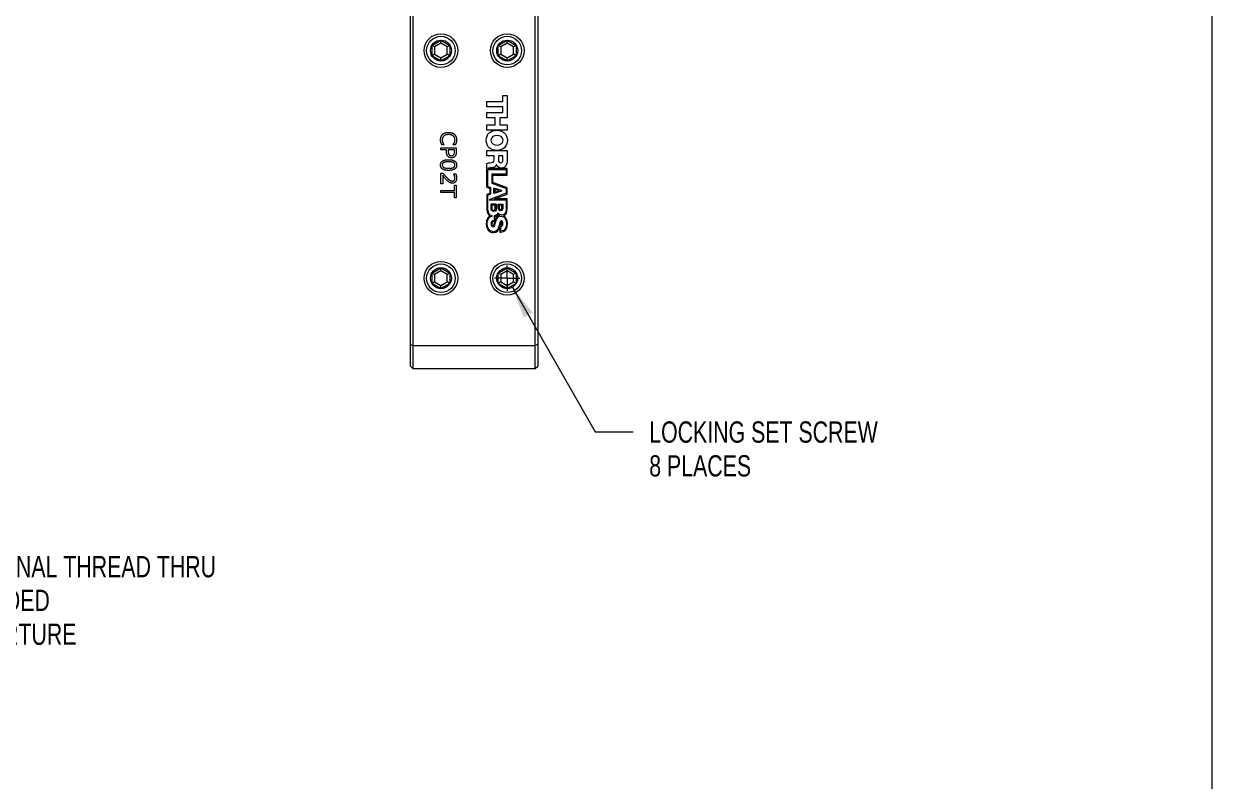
# Model space of a CAD drawing. Header units: inches. Extents: x 0.1 to 10.9, y 0 to 8.5.
# Drawn here: x 6.284 to 10.944, y 3.084 to 6.052 of the extents above; entities that cross this region are included whole.
import ezdxf

# ---------------------------------------------------------------- set-up
doc = ezdxf.new("R2010")
doc.units = ezdxf.units.IN
doc.header["$MEASUREMENT"] = 0
doc.styles.add('SLDTEXTSTYLE0', font='TXT', dxfattribs={"width": 0.75})
doc.styles.add('SLDTEXTSTYLE3', font='TXT', dxfattribs={"width": 0.7})
doc.dimstyles.new('SLDDIMSTYLE2', dxfattribs={"dimtxt": 0.083333, "dimasz": 0.125, "dimexe": 0, "dimexo": 0.0625, "dimgap": 0.020833, "dimtad": 0, "dimtih": 1, "dimtoh": 1, "dimdec": 3, "dimrnd": 1e-09, "dimzin": 12, "dimdsep": 46, "dimtxsty": 'SLDTEXTSTYLE0', "dimsah": 1, "dimcen": 0, "dimadec": 0, "dimazin": 3, "dimtfac": 1, "dimtdec": 3, "dimtofl": 0, "dimtmove": 0, "dimatfit": 3, "dimfxl": 1, "dimfrac": 2, "dimtolj": 1, "dimtzin": 12, "dimarcsym": 0})
doc.dimstyles.new('SLDDIMSTYLE6', dxfattribs={"dimtxt": 0.083333, "dimasz": 0.125, "dimexe": 0, "dimexo": 0.0625, "dimgap": 0.020833, "dimtad": 0, "dimtih": 1, "dimtoh": 1, "dimrnd": 1e-09, "dimzin": 12, "dimdsep": 46, "dimtxsty": 'SLDTEXTSTYLE0', "dimsah": 1, "dimcen": 0, "dimadec": 0, "dimazin": 3, "dimtfac": 1, "dimtofl": 0, "dimtmove": 0, "dimatfit": 3, "dimfxl": 1, "dimfrac": 2, "dimtolj": 1, "dimtzin": 12, "dimarcsym": 0})

# ---------------------------------------------------------------- blocks, each defined once
blk = doc.blocks.new('*D10')
at = {"color": 7, "linetype": 'Continuous', "lineweight": 0}
for p, q in [((3.9441, 5.0529), (4.5946, 3.9253)), ((4.5946, 3.9253), (4.7446, 3.9253))]:
    blk.add_line(p, q, dxfattribs=at)
blk.add_solid([(3.9441, 5.0529), (3.9893, 4.9346), (4.0239, 4.9546)], dxfattribs=at)
at = {"color": 7, "linetype": 'Continuous', "lineweight": 0, "attachment_point": 1}
for s, insert, char_height, style in [('SM1 (', (4.8071, 3.9666), 0.08333, 'SLDTEXTSTYLE3'), ('%%c', (5.098, 3.9666), 0.08333, 'SLDTEXTSTYLE0'), ('1.035', (5.2238, 3.9666), 0.08333, 'SLDTEXTSTYLE0'), ('-40) SERIES INTERNAL THREAD THRU', (5.5007, 3.9666), 0.083333, 'SLDTEXTSTYLE0'), ('(2) SM1RR RETAINING RING INCLUDED', (4.8071, 3.8343), 0.083333, 'SLDTEXTSTYLE0'), ('%%c', (4.8071, 3.702), 0.08333, 'SLDTEXTSTYLE0'), ('0.90" (', (4.9329, 3.702), 0.08333, 'SLDTEXTSTYLE0'), ('%%c', (5.2545, 3.702), 0.08333, 'SLDTEXTSTYLE0'), ('22.9mm) CLEAR APERTURE', (5.3803, 3.702), 0.083333, 'SLDTEXTSTYLE0')]:
    blk.add_mtext(s, dxfattribs=dict(at, insert=insert, char_height=char_height, style=style))
blk = doc.blocks.new('*D26')
at = {"color": 7, "linetype": 'Continuous', "lineweight": 0}
for p, q in [((8.2001, 5.0195), (8.5241, 4.4527)), ((8.5241, 4.4527), (8.6741, 4.4527))]:
    blk.add_line(p, q, dxfattribs=at)
blk.add_solid([(8.2001, 5.0195), (8.2447, 4.9011), (8.2794, 4.9209)], dxfattribs=at)
at = {"color": 7, "linetype": 'Continuous', "lineweight": 0, "attachment_point": 1, "style": 'SLDTEXTSTYLE0'}
for s, insert, char_height in [('LOCKING SET SCREW', (8.7366, 4.494), 0.083333), ('8 PLACES', (8.7366, 4.3616), 0.08333)]:
    blk.add_mtext(s, dxfattribs=dict(at, insert=insert, char_height=char_height))
blk = doc.blocks.new('SW_CENTERMARKSYMBOL_6')
at = {"color": 0, "linetype": 'Continuous', "lineweight": 0}
for q in [(0, 0.05), (-0.05, 0), (0, -0.05), (0.05, 0)]:
    blk.add_line((0, 0), q, dxfattribs=at)

msp = doc.modelspace()

# ---------------------------------------------------------------- linework, layer by layer
at = {"color": 7, "linetype": 'Continuous', "lineweight": 0}
for p, q in [((10.9445, 0.0356), (10.9445, 8.4506)), ((7.7997, 4.7953), (7.7997, 6.207)), ((7.8097, 6.2111), (7.8097, 4.7911)), ((8.2897, 4.7911), (8.2897, 6.2111)), ((8.2997, 6.207), (8.2997, 4.7953)), ((7.8847, 5.9673), (7.9197, 5.9875)), ((7.8847, 5.9269), (7.8847, 5.9673)), ((7.8947, 5.9616), (7.8847, 5.9673)), ((7.9197, 5.976), (7.8947, 5.9616)), ((7.9197, 5.9875), (7.9547, 5.9673)), ((7.9197, 5.976), (7.9197, 5.9875)), ((7.9447, 5.9616), (7.9197, 5.976)), ((7.9547, 5.9673), (7.9447, 5.9616)), ((7.9547, 5.9673), (7.9547, 5.9269)), ((8.1447, 5.9673), (8.1797, 5.9875)), ((8.1447, 5.9269), (8.1447, 5.9673)), ((8.1547, 5.9616), (8.1447, 5.9673)), ((8.1797, 5.976), (8.1547, 5.9616)), ((8.1797, 5.976), (8.1797, 5.9875)), ((8.1797, 5.9875), (8.2147, 5.9673)), ((8.2047, 5.9616), (8.1797, 5.976)), ((8.2147, 5.9673), (8.2047, 5.9616)), ((8.2147, 5.9673), (8.2147, 5.9269)), ((7.8947, 5.9327), (7.8847, 5.9269)), ((7.9197, 5.9067), (7.8847, 5.9269)), ((7.8947, 5.9616), (7.8947, 5.9327)), ((7.8947, 5.9327), (7.9197, 5.9183)), ((7.9197, 5.9183), (7.9447, 5.9327)), ((7.9547, 5.9269), (7.9197, 5.9067)), ((7.9447, 5.9327), (7.9447, 5.9616)), ((7.9547, 5.9269), (7.9447, 5.9327)), ((8.1547, 5.9327), (8.1447, 5.9269)), ((8.1797, 5.9067), (8.1447, 5.9269)), ((8.1547, 5.9616), (8.1547, 5.9327)), ((8.1547, 5.9327), (8.1797, 5.9183)), ((8.1797, 5.9183), (8.2047, 5.9327)), ((8.2147, 5.9269), (8.1797, 5.9067)), ((8.2047, 5.9327), (8.2047, 5.9616)), ((8.2147, 5.9269), (8.2047, 5.9327)), ((7.9197, 5.9067), (7.9197, 5.9183)), ((8.1797, 5.9067), (8.1797, 5.9183)), ((8.0999, 5.7472), (8.1618, 5.7472)), ((8.0999, 5.7262), (8.0999, 5.7472)), ((8.1618, 5.7711), (8.1797, 5.7711)), ((8.1618, 5.7472), (8.1618, 5.7711)), ((8.1797, 5.7711), (8.1797, 5.6836)), ((8.162, 5.7262), (8.0999, 5.7262)), ((8.0999, 5.7045), (8.162, 5.7045)), ((8.0999, 5.6836), (8.0999, 5.7045)), ((8.162, 5.7045), (8.162, 5.7262)), ((8.1329, 5.6836), (8.0999, 5.6836)), ((8.0999, 5.656), (8.1329, 5.656)), ((8.0999, 5.6351), (8.0999, 5.656)), ((8.1329, 5.656), (8.1329, 5.6836)), ((8.1506, 5.6836), (8.1506, 5.656)), ((8.1797, 5.6836), (8.1506, 5.6836)), ((8.1506, 5.656), (8.1797, 5.656)), ((8.1797, 5.656), (8.1797, 5.6351)), ((8.1797, 5.6351), (8.0999, 5.6351)), ((7.9197, 5.5658), (7.9797, 5.5658)), ((7.9197, 5.5582), (7.9197, 5.5658)), ((7.9417, 5.5582), (7.9197, 5.5582)), ((7.9326, 5.5772), (7.9235, 5.5772)), ((7.9326, 5.5778), (7.9326, 5.5772)), ((7.9417, 5.5503), (7.9417, 5.5582)), ((7.9486, 5.5582), (7.9486, 5.5515)), ((7.9729, 5.5582), (7.9486, 5.5582)), ((7.9668, 5.5772), (7.9668, 5.5778)), ((7.9761, 5.5772), (7.9668, 5.5772)), ((7.9729, 5.5504), (7.9729, 5.5582)), ((7.9797, 5.5658), (7.9797, 5.5497)), ((8.0999, 5.5559), (8.1797, 5.5559)), ((8.0999, 5.535), (8.0999, 5.5559)), ((8.1397, 5.556), (8.1397, 5.556)), ((8.1797, 5.5559), (8.1797, 5.515)), ((8.1291, 5.535), (8.0999, 5.535)), ((8.0999, 5.4119), (8.0999, 5.5051)), ((8.1291, 5.5192), (8.1291, 5.535)), ((8.1451, 5.535), (8.1451, 5.5175)), ((8.1631, 5.535), (8.1451, 5.535)), ((8.1631, 5.5184), (8.1631, 5.535)), ((7.9197, 5.4663), (7.9281, 5.4663)), ((7.9197, 5.4253), (7.9197, 5.4663)), ((7.9265, 5.4578), (7.9265, 5.4253)), ((7.9691, 5.4648), (7.9775, 5.4648)), ((7.9691, 5.4644), (7.9691, 5.4648)), ((8.1797, 5.4856), (8.1034, 5.4857)), ((8.1035, 5.4146), (8.1035, 5.4814)), ((8.1035, 5.4814), (8.1757, 5.4814)), ((8.1199, 5.4626), (8.1199, 5.428)), ((8.1757, 5.4626), (8.1199, 5.4626)), ((8.1227, 5.4307), (8.1227, 5.4585)), ((8.1227, 5.4585), (8.1797, 5.4585)), ((8.1371, 5.4995), (8.1369, 5.4995)), ((8.1757, 5.4814), (8.1757, 5.4626)), ((8.1797, 5.4585), (8.1797, 5.4856)), ((7.9265, 5.4253), (7.9197, 5.4253)), ((7.9729, 5.42), (7.9797, 5.42)), ((7.9729, 5.3987), (7.9729, 5.42)), ((7.9797, 5.42), (7.9797, 5.3699)), ((8.0999, 5.4119), (8.1117, 5.4071)), ((8.1157, 5.4091), (8.1035, 5.4146)), ((8.1117, 5.4071), (8.1117, 5.3877)), ((8.1157, 5.3858), (8.1157, 5.4091)), ((8.1199, 5.428), (8.1757, 5.4069)), ((8.1797, 5.4092), (8.1227, 5.4307)), ((8.1567, 5.3987), (8.1278, 5.4081)), ((8.1278, 5.3866), (8.1278, 5.4081)), ((8.1757, 5.4069), (8.1757, 5.3878)), ((8.1797, 5.3845), (8.1797, 5.4092)), ((7.9197, 5.3987), (7.9729, 5.3987)), ((7.9197, 5.3911), (7.9197, 5.3987)), ((7.9729, 5.3911), (7.9197, 5.3911)), ((7.9729, 5.3699), (7.9729, 5.3911)), ((7.9797, 5.3699), (7.9729, 5.3699)), ((8.1117, 5.3877), (8.0999, 5.3832)), ((8.0999, 5.3832), (8.0999, 5.3234)), ((8.1034, 5.3804), (8.1157, 5.3858)), ((8.1034, 5.3276), (8.1034, 5.3804)), ((8.1757, 5.3878), (8.1084, 5.3623)), ((8.1084, 5.3623), (8.1757, 5.3623)), ((8.1567, 5.3957), (8.1278, 5.3866)), ((8.1299, 5.366), (8.1797, 5.3845)), ((8.1797, 5.366), (8.1299, 5.366)), ((8.1317, 5.4031), (8.1317, 5.392)), ((8.1491, 5.3974), (8.1317, 5.4031)), ((8.1317, 5.392), (8.1491, 5.3974)), ((8.1567, 5.3987), (8.1567, 5.3957)), ((8.1757, 5.3623), (8.1757, 5.3285)), ((8.1797, 5.3307), (8.1797, 5.366)), ((8.1363, 5.3451), (8.1161, 5.3451)), ((8.1161, 5.3265), (8.1161, 5.3451)), ((8.1196, 5.3416), (8.1196, 5.3276)), ((8.1325, 5.3416), (8.1196, 5.3416)), ((8.1325, 5.3276), (8.1325, 5.3416)), ((8.1363, 5.3451), (8.1363, 5.3265)), ((8.1446, 5.3284), (8.1446, 5.3451)), ((8.1446, 5.3451), (8.1621, 5.3451)), ((8.1482, 5.3415), (8.1482, 5.3298)), ((8.1583, 5.3415), (8.1482, 5.3415)), ((8.1583, 5.3298), (8.1583, 5.3415)), ((8.1621, 5.3451), (8.1621, 5.3284)), ((8.1279, 5.2995), (8.1279, 5.2815)), ((8.1313, 5.2788), (8.1313, 5.2971)), ((8.1503, 5.2578), (8.1502, 5.2358)), ((8.1541, 5.2398), (8.1541, 5.2586)), ((7.8847, 5.0753), (7.9197, 5.0955)), ((7.9197, 5.084), (7.8947, 5.0696)), ((7.9197, 5.084), (7.9197, 5.0955)), ((7.9197, 5.0955), (7.9547, 5.0753)), ((7.9447, 5.0696), (7.9197, 5.084)), ((8.1447, 5.0753), (8.1797, 5.0955)), ((8.1797, 5.084), (8.1547, 5.0696)), ((8.1797, 5.0955), (8.2147, 5.0753)), ((8.1797, 5.084), (8.1797, 5.0955)), ((8.2047, 5.0696), (8.1797, 5.084)), ((7.8847, 5.0349), (7.8847, 5.0753)), ((7.8947, 5.0696), (7.8847, 5.0753)), ((7.8947, 5.0407), (7.8847, 5.0349)), ((7.9197, 5.0147), (7.8847, 5.0349)), ((7.8947, 5.0696), (7.8947, 5.0407)), ((7.8947, 5.0407), (7.9197, 5.0263)), ((7.9197, 5.0263), (7.9447, 5.0407)), ((7.9547, 5.0349), (7.9197, 5.0147)), ((7.9547, 5.0753), (7.9447, 5.0696)), ((7.9447, 5.0407), (7.9447, 5.0696)), ((7.9547, 5.0349), (7.9447, 5.0407)), ((7.9547, 5.0753), (7.9547, 5.0349)), ((8.1447, 5.0349), (8.1447, 5.0753)), ((8.1547, 5.0696), (8.1447, 5.0753)), ((8.1547, 5.0407), (8.1447, 5.0349)), ((8.1797, 5.0147), (8.1447, 5.0349)), ((8.1547, 5.0696), (8.1547, 5.0407)), ((8.1547, 5.0407), (8.1797, 5.0263)), ((8.1797, 5.0263), (8.2047, 5.0407)), ((8.2147, 5.0349), (8.1797, 5.0147)), ((8.2147, 5.0753), (8.2047, 5.0696)), ((8.2047, 5.0407), (8.2047, 5.0696)), ((8.2147, 5.0349), (8.2047, 5.0407)), ((8.2147, 5.0753), (8.2147, 5.0349)), ((7.9197, 5.0147), (7.9197, 5.0263)), ((8.1797, 5.0147), (8.1797, 5.0263)), ((7.7997, 4.7953), (7.8097, 4.7911)), ((7.7997, 4.7111), (7.7997, 4.7953)), ((7.8097, 4.7911), (8.2897, 4.7911)), ((7.8097, 4.7911), (7.8097, 4.7011)), ((8.2997, 4.7953), (8.2897, 4.7911)), ((8.2897, 4.7011), (8.2897, 4.7911)), ((8.2997, 4.7953), (8.2997, 4.7111)), ((7.7997, 4.7111), (7.8097, 4.7011)), ((8.2897, 4.7011), (8.2997, 4.7111)), ((7.8097, 4.7011), (8.2897, 4.7011))]:
    msp.add_line(p, q, dxfattribs=at)
for centre, radius in [((7.9197, 5.9471), 0.066), ((8.1797, 5.9471), 0.066), ((7.9197, 5.9471), 0.056), ((7.9197, 5.9471), 0.041), ((8.1797, 5.9471), 0.056), ((8.1797, 5.9471), 0.041), ((7.9197, 5.0551), 0.066), ((7.9197, 5.0551), 0.056), ((7.9197, 5.0551), 0.041), ((8.1797, 5.0551), 0.066), ((8.1797, 5.0551), 0.056), ((8.1797, 5.0551), 0.041)]:
    msp.add_circle(centre, radius, dxfattribs=at)
for points, knots in [([(7.9182, 5.5974), (7.9182, 5.5985), (7.9183, 5.6005), (7.9186, 5.6036), (7.9192, 5.6065), (7.92, 5.6092), (7.9211, 5.6118), (7.9224, 5.6142), (7.924, 5.6164), (7.9252, 5.6177), (7.9259, 5.6184)], [0, 0, 0, 0, 0.138054, 0.270147, 0.397724, 0.521154, 0.64206, 0.761152, 0.88002, 1, 1, 1, 1]), ([(7.92, 5.5858), (7.9198, 5.5867), (7.9193, 5.5884), (7.9188, 5.5907), (7.9185, 5.5926), (7.9183, 5.5942), (7.9182, 5.5958), (7.9182, 5.5969), (7.9182, 5.5974)], [0, 0, 0, 0, 0.223617, 0.462974, 0.589494, 0.720361, 0.857762, 1, 1, 1, 1]), ([(7.931, 5.6121), (7.9305, 5.6117), (7.9295, 5.6107), (7.9283, 5.6091), (7.9273, 5.6075), (7.9264, 5.6056), (7.9258, 5.6038), (7.9254, 5.6018), (7.9251, 5.5998), (7.925, 5.5984), (7.925, 5.5978)], [0, 0, 0, 0, 0.1262396, 0.2508453, 0.3738154, 0.4977721, 0.6221552, 0.7468533, 0.8724567, 1, 1, 1, 1]), ([(7.925, 5.5978), (7.925, 5.5968), (7.9251, 5.595), (7.9255, 5.5923), (7.926, 5.5896), (7.9269, 5.5871), (7.928, 5.5846), (7.9293, 5.5822), (7.9308, 5.5799), (7.932, 5.5785), (7.9326, 5.5778)], [0, 0, 0, 0, 0.128064, 0.253278, 0.376123, 0.498194, 0.620569, 0.743844, 0.870453, 1, 1, 1, 1]), ([(7.9259, 5.6184), (7.9265, 5.619), (7.9279, 5.6203), (7.9303, 5.6219), (7.9329, 5.6233), (7.9353, 5.6243), (7.9373, 5.6249), (7.9389, 5.6254), (7.9405, 5.6257), (7.9422, 5.6261), (7.944, 5.6263), (7.9458, 5.6265), (7.9477, 5.6265), (7.949, 5.6266), (7.9496, 5.6266)], [0, 0, 0, 0, 0.106995, 0.21654, 0.330826, 0.450925, 0.513514, 0.577501, 0.643052, 0.710405, 0.779543, 0.850763, 0.9245, 1, 1, 1, 1]), ([(7.9496, 5.6182), (7.9486, 5.6182), (7.9466, 5.6182), (7.9437, 5.6178), (7.941, 5.6173), (7.9386, 5.6166), (7.9363, 5.6157), (7.9343, 5.6146), (7.9325, 5.6135), (7.9315, 5.6126), (7.931, 5.6121)], [0, 0, 0, 0, 0.155241, 0.300025, 0.435206, 0.562205, 0.681189, 0.793223, 0.899004, 1, 1, 1, 1]), ([(7.9496, 5.6266), (7.9509, 5.6265), (7.9532, 5.6265), (7.9567, 5.6261), (7.96, 5.6255), (7.9631, 5.6245), (7.9659, 5.6234), (7.9685, 5.622), (7.971, 5.6204), (7.9724, 5.6191), (7.9731, 5.6185)], [0, 0, 0, 0, 0.143934, 0.281172, 0.411596, 0.537339, 0.658232, 0.775015, 0.888355, 1, 1, 1, 1]), ([(7.9682, 5.6124), (7.9677, 5.6128), (7.9666, 5.6137), (7.9647, 5.6149), (7.9627, 5.6159), (7.9604, 5.6167), (7.958, 5.6174), (7.9553, 5.6179), (7.9525, 5.6182), (7.9506, 5.6182), (7.9496, 5.6182)], [0, 0, 0, 0, 0.104655, 0.213472, 0.327663, 0.447816, 0.575017, 0.708782, 0.849954, 1, 1, 1, 1]), ([(7.9668, 5.5778), (7.9674, 5.5786), (7.9686, 5.5802), (7.9702, 5.5826), (7.9716, 5.585), (7.9726, 5.5875), (7.9734, 5.59), (7.974, 5.5925), (7.9743, 5.5952), (7.9744, 5.5969), (7.9744, 5.5978)], [0, 0, 0, 0, 0.140009, 0.272412, 0.398723, 0.518389, 0.636276, 0.755107, 0.876345, 1, 1, 1, 1]), ([(7.9744, 5.5978), (7.9744, 5.5986), (7.9743, 5.6), (7.9741, 5.6021), (7.9736, 5.6041), (7.9729, 5.606), (7.9721, 5.6077), (7.971, 5.6094), (7.9697, 5.611), (7.9687, 5.6119), (7.9682, 5.6124)], [0, 0, 0, 0, 0.134722, 0.263138, 0.387368, 0.508399, 0.628142, 0.748839, 0.8719, 1, 1, 1, 1]), ([(7.9731, 5.6185), (7.9737, 5.6178), (7.975, 5.6165), (7.9766, 5.6143), (7.978, 5.6119), (7.9792, 5.6093), (7.9801, 5.6065), (7.9808, 5.6036), (7.9812, 5.6005), (7.9812, 5.5985), (7.9812, 5.5974)], [0, 0, 0, 0, 0.117351, 0.234836, 0.354228, 0.476468, 0.601705, 0.729853, 0.862091, 1, 1, 1, 1]), ([(7.9812, 5.5974), (7.9812, 5.5966), (7.9812, 5.595), (7.981, 5.5926), (7.9806, 5.5902), (7.9801, 5.5878), (7.9794, 5.5853), (7.9785, 5.5827), (7.9774, 5.58), (7.9765, 5.5781), (7.9761, 5.5772)], [0, 0, 0, 0, 0.114033, 0.228467, 0.343226, 0.459647, 0.580798, 0.710352, 0.850555, 1, 1, 1, 1]), ([(8.1397, 5.556), (8.1395, 5.556), (8.1392, 5.556), (8.1389, 5.556), (8.1157, 5.5559), (8.0972, 5.5702), (8.0971, 5.5955)], [0.987373, 0.987373, 0.987373, 0.987373, 1, 1, 1, 2, 2, 2, 2]), ([(7.9235, 5.5772), (7.9232, 5.5779), (7.9226, 5.5792), (7.9219, 5.5809), (7.9213, 5.5822), (7.9209, 5.5833), (7.9204, 5.5845), (7.9201, 5.5854), (7.92, 5.5858)], [0, 0, 0, 0, 0.24437, 0.466397, 0.57864, 0.70431, 0.844726, 1, 1, 1, 1]), ([(7.948, 5.5323), (7.9475, 5.5329), (7.9465, 5.5339), (7.9452, 5.5357), (7.9441, 5.5376), (7.9432, 5.5397), (7.9425, 5.5419), (7.9421, 5.5445), (7.9418, 5.5473), (7.9417, 5.5492), (7.9417, 5.5503)], [0, 0, 0, 0, 0.111733, 0.222607, 0.333827, 0.447502, 0.567526, 0.699212, 0.842686, 1, 1, 1, 1]), ([(7.9486, 5.5515), (7.9486, 5.5508), (7.9486, 5.5493), (7.9488, 5.5473), (7.949, 5.5454), (7.9494, 5.5438), (7.9499, 5.5423), (7.9505, 5.541), (7.9513, 5.5399), (7.9519, 5.5392), (7.9522, 5.5389)], [0, 0, 0, 0, 0.169216, 0.321341, 0.458681, 0.581136, 0.692862, 0.798304, 0.900645, 1, 1, 1, 1]), ([(7.9705, 5.5398), (7.9707, 5.5401), (7.9711, 5.5408), (7.9716, 5.5418), (7.972, 5.543), (7.9723, 5.5442), (7.9726, 5.5455), (7.9727, 5.547), (7.9729, 5.5486), (7.9729, 5.5498), (7.9729, 5.5504)], [0, 0, 0, 0, 0.105259, 0.211226, 0.319873, 0.432445, 0.553028, 0.688465, 0.8363, 1, 1, 1, 1]), ([(7.9797, 5.5497), (7.9797, 5.5489), (7.9797, 5.5472), (7.9795, 5.5449), (7.9792, 5.5427), (7.9788, 5.5407), (7.9783, 5.5389), (7.9776, 5.5372), (7.9769, 5.5356), (7.9762, 5.5346), (7.9759, 5.5342)], [0, 0, 0, 0, 0.157437, 0.302803, 0.435848, 0.558606, 0.673213, 0.784176, 0.89302, 1, 1, 1, 1]), ([(7.9182, 5.4986), (7.9182, 5.4995), (7.9182, 5.5012), (7.9186, 5.5036), (7.9192, 5.5059), (7.9201, 5.508), (7.9212, 5.5099), (7.9225, 5.5116), (7.9241, 5.5132), (7.9259, 5.5145), (7.928, 5.5157), (7.9303, 5.5167), (7.9329, 5.5176), (7.9358, 5.5183), (7.9389, 5.5188), (7.9422, 5.5192), (7.9459, 5.5194), (7.9484, 5.5195), (7.9497, 5.5195)], [0, 0, 0, 0, 0.060971, 0.118384, 0.172868, 0.224917, 0.275407, 0.325685, 0.376552, 0.428973, 0.484147, 0.542884, 0.606157, 0.67407, 0.747111, 0.825635, 0.909857, 1, 1, 1, 1]), ([(7.9315, 5.5088), (7.931, 5.5086), (7.93, 5.5081), (7.9287, 5.5072), (7.9276, 5.5062), (7.9266, 5.5051), (7.9259, 5.5037), (7.9254, 5.5022), (7.9251, 5.5004), (7.925, 5.4992), (7.925, 5.4986)], [0, 0, 0, 0, 0.127944, 0.248237, 0.364445, 0.478579, 0.594718, 0.717963, 0.852139, 1, 1, 1, 1]), ([(7.9497, 5.5111), (7.9487, 5.5111), (7.9467, 5.5111), (7.944, 5.511), (7.9414, 5.5109), (7.9392, 5.5107), (7.9371, 5.5104), (7.9351, 5.51), (7.9332, 5.5095), (7.9321, 5.509), (7.9315, 5.5088)], [0, 0, 0, 0, 0.164101, 0.314107, 0.45075, 0.57345, 0.686481, 0.794892, 0.899373, 1, 1, 1, 1]), ([(7.9614, 5.5271), (7.9607, 5.5271), (7.9594, 5.5271), (7.9575, 5.5274), (7.9557, 5.5278), (7.9539, 5.5284), (7.9523, 5.5292), (7.9507, 5.5301), (7.9493, 5.5311), (7.9484, 5.5319), (7.948, 5.5323)], [0, 0, 0, 0, 0.133409, 0.263886, 0.390875, 0.51657, 0.640173, 0.761086, 0.880573, 1, 1, 1, 1]), ([(7.9497, 5.5195), (7.951, 5.5195), (7.9535, 5.5194), (7.9571, 5.5192), (7.9605, 5.5188), (7.9636, 5.5183), (7.9665, 5.5175), (7.9691, 5.5167), (7.9714, 5.5157), (7.9735, 5.5145), (7.9753, 5.5131), (7.9769, 5.5116), (7.9783, 5.5098), (7.9794, 5.5079), (7.9802, 5.5058), (7.9808, 5.5036), (7.9812, 5.5011), (7.9812, 5.4995), (7.9812, 5.4986)], [0, 0, 0, 0, 0.090633, 0.175365, 0.25411, 0.327422, 0.395556, 0.458874, 0.517935, 0.572969, 0.625299, 0.676132, 0.726593, 0.777187, 0.828946, 0.88279, 0.939621, 1, 1, 1, 1]), ([(7.968, 5.5087), (7.9675, 5.509), (7.9664, 5.5094), (7.9645, 5.5099), (7.9624, 5.5103), (7.9602, 5.5106), (7.9577, 5.5109), (7.9551, 5.511), (7.9524, 5.5111), (7.9506, 5.5111), (7.9497, 5.5111)], [0, 0, 0, 0, 0.092939, 0.195532, 0.309043, 0.433043, 0.5654, 0.704455, 0.849082, 1, 1, 1, 1]), ([(7.9522, 5.5389), (7.9526, 5.5386), (7.9532, 5.538), (7.9542, 5.5372), (7.9553, 5.5366), (7.9564, 5.5362), (7.9575, 5.5358), (7.9587, 5.5356), (7.9599, 5.5355), (7.9608, 5.5354), (7.9612, 5.5354)], [0, 0, 0, 0, 0.134313, 0.260543, 0.381978, 0.499662, 0.61734, 0.739937, 0.866736, 1, 1, 1, 1]), ([(7.9612, 5.5354), (7.9617, 5.5354), (7.9627, 5.5355), (7.9641, 5.5357), (7.9655, 5.536), (7.9667, 5.5365), (7.9678, 5.5371), (7.9688, 5.5379), (7.9698, 5.5387), (7.9702, 5.5394), (7.9705, 5.5398)], [0, 0, 0, 0, 0.142188, 0.276673, 0.4037, 0.525274, 0.643942, 0.761122, 0.878827, 1, 1, 1, 1]), ([(7.9759, 5.5342), (7.9755, 5.5336), (7.9747, 5.5325), (7.9734, 5.5311), (7.9718, 5.5299), (7.9702, 5.5289), (7.9683, 5.5281), (7.9662, 5.5275), (7.9639, 5.5271), (7.9623, 5.5271), (7.9614, 5.5271)], [0, 0, 0, 0, 0.118791, 0.235593, 0.350081, 0.465563, 0.584528, 0.712258, 0.850127, 1, 1, 1, 1]), ([(7.9744, 5.4986), (7.9744, 5.4992), (7.9743, 5.5004), (7.974, 5.502), (7.9735, 5.5035), (7.9728, 5.5049), (7.9719, 5.506), (7.9708, 5.5071), (7.9695, 5.508), (7.9685, 5.5085), (7.968, 5.5087)], [0, 0, 0, 0, 0.141354, 0.27251, 0.394092, 0.510399, 0.625741, 0.743971, 0.867906, 1, 1, 1, 1]), ([(7.9497, 5.4777), (7.9484, 5.4777), (7.9459, 5.4778), (7.9422, 5.478), (7.9388, 5.4784), (7.9357, 5.4789), (7.9328, 5.4796), (7.9302, 5.4805), (7.9279, 5.4815), (7.9258, 5.4827), (7.924, 5.4841), (7.9224, 5.4856), (7.9211, 5.4874), (7.92, 5.4893), (7.9192, 5.4914), (7.9186, 5.4936), (7.9182, 5.4961), (7.9182, 5.4977), (7.9182, 5.4986)], [0, 0, 0, 0, 0.091407, 0.176641, 0.256162, 0.329703, 0.398133, 0.461415, 0.520191, 0.575095, 0.627122, 0.67773, 0.727609, 0.777901, 0.829631, 0.883445, 0.93993, 1, 1, 1, 1]), ([(7.925, 5.4986), (7.925, 5.498), (7.9251, 5.4968), (7.9254, 5.4952), (7.9259, 5.4937), (7.9266, 5.4923), (7.9275, 5.4911), (7.9286, 5.4901), (7.9299, 5.4892), (7.9309, 5.4887), (7.9314, 5.4885)], [0, 0, 0, 0, 0.141458, 0.272712, 0.395264, 0.512481, 0.627909, 0.745586, 0.869079, 1, 1, 1, 1]), ([(7.9422, 5.44), (7.9408, 5.4415), (7.938, 5.4445), (7.9346, 5.4483), (7.932, 5.4514), (7.9301, 5.4536), (7.9283, 5.4557), (7.9271, 5.4571), (7.9265, 5.4578)], [0, 0, 0, 0, 0.258238, 0.517171, 0.644692, 0.767597, 0.885945, 1, 1, 1, 1]), ([(7.9281, 5.4663), (7.9293, 5.4649), (7.9317, 5.462), (7.9353, 5.4577), (7.939, 5.4535), (7.9415, 5.4509), (7.9427, 5.4496)], [0, 0, 0, 0, 0.254951, 0.510373, 0.760119, 1, 1, 1, 1]), ([(7.9314, 5.4885), (7.9319, 5.4882), (7.9331, 5.4878), (7.935, 5.4873), (7.937, 5.4868), (7.9391, 5.4865), (7.9415, 5.4863), (7.944, 5.4862), (7.9468, 5.4861), (7.9487, 5.4861), (7.9497, 5.4861)], [0, 0, 0, 0, 0.098483, 0.2018237, 0.3118036, 0.4275605, 0.5528371, 0.689932, 0.8389572, 1, 1, 1, 1]), ([(7.9812, 5.4986), (7.9812, 5.4977), (7.9812, 5.496), (7.9808, 5.4936), (7.9802, 5.4913), (7.9793, 5.4892), (7.9782, 5.4873), (7.9769, 5.4855), (7.9752, 5.484), (7.9734, 5.4827), (7.9713, 5.4815), (7.9689, 5.4805), (7.9663, 5.4796), (7.9635, 5.4789), (7.9604, 5.4784), (7.9571, 5.478), (7.9535, 5.4778), (7.951, 5.4777), (7.9497, 5.4777)], [0, 0, 0, 0, 0.061038, 0.118515, 0.173132, 0.225088, 0.276149, 0.326652, 0.377972, 0.430896, 0.48637, 0.545678, 0.60876, 0.676681, 0.749309, 0.827372, 0.910861, 1, 1, 1, 1]), ([(7.9497, 5.4861), (7.9507, 5.4861), (7.9527, 5.4861), (7.9554, 5.4862), (7.958, 5.4863), (7.9604, 5.4865), (7.9626, 5.4868), (7.9646, 5.4873), (7.9664, 5.4878), (7.9676, 5.4883), (7.9681, 5.4885)], [0, 0, 0, 0, 0.1596391, 0.3085422, 0.4461596, 0.573867, 0.6920474, 0.8020715, 0.904106, 1, 1, 1, 1]), ([(7.9681, 5.4885), (7.9686, 5.4888), (7.9696, 5.4892), (7.9709, 5.4901), (7.9719, 5.4912), (7.9729, 5.4923), (7.9735, 5.4937), (7.974, 5.4951), (7.9743, 5.4968), (7.9744, 5.498), (7.9744, 5.4986)], [0, 0, 0, 0, 0.13021, 0.253278, 0.36979, 0.484552, 0.600943, 0.72348, 0.855667, 1, 1, 1, 1]), ([(7.9744, 5.4478), (7.9744, 5.4485), (7.9743, 5.4498), (7.9741, 5.4517), (7.9737, 5.4538), (7.9731, 5.4559), (7.9724, 5.4581), (7.9714, 5.4602), (7.9704, 5.4623), (7.9695, 5.4637), (7.9691, 5.4644)], [0, 0, 0, 0, 0.107895, 0.221288, 0.340067, 0.465746, 0.595278, 0.727173, 0.862162, 1, 1, 1, 1]), ([(7.9775, 5.4648), (7.9777, 5.4643), (7.9782, 5.4632), (7.9789, 5.4613), (7.9795, 5.4593), (7.9801, 5.457), (7.9806, 5.4546), (7.981, 5.4523), (7.9812, 5.4499), (7.9812, 5.4484), (7.9812, 5.4476)], [0, 0, 0, 0, 0.097334, 0.206401, 0.328419, 0.463462, 0.602661, 0.737765, 0.870468, 1, 1, 1, 1]), ([(7.9525, 5.4311), (7.9517, 5.4316), (7.95, 5.4328), (7.9479, 5.4345), (7.9463, 5.436), (7.945, 5.4372), (7.9436, 5.4386), (7.9427, 5.4395), (7.9422, 5.44)], [0, 0, 0, 0, 0.221237, 0.452389, 0.575453, 0.70762, 0.848912, 1, 1, 1, 1]), ([(7.9427, 5.4496), (7.9433, 5.449), (7.9445, 5.4478), (7.9462, 5.446), (7.9479, 5.4445), (7.9494, 5.443), (7.9509, 5.4418), (7.9522, 5.4406), (7.9535, 5.4397), (7.9547, 5.4388), (7.9558, 5.4382), (7.957, 5.4376), (7.9581, 5.4371), (7.9593, 5.4366), (7.9606, 5.4363), (7.9618, 5.4361), (7.9631, 5.436), (7.9639, 5.4359), (7.9643, 5.4359)], [0, 0, 0, 0, 0.0998561, 0.1933464, 0.2801715, 0.3597318, 0.4330456, 0.499492, 0.5594846, 0.6131256, 0.6629472, 0.7120224, 0.7599699, 0.8080397, 0.855489, 0.9034746, 0.9513989, 1, 1, 1, 1]), ([(7.9646, 5.4276), (7.964, 5.4276), (7.9629, 5.4276), (7.9613, 5.4278), (7.9597, 5.4281), (7.9582, 5.4284), (7.9567, 5.4289), (7.9553, 5.4296), (7.9539, 5.4302), (7.953, 5.4308), (7.9525, 5.4311)], [0, 0, 0, 0, 0.133267, 0.261529, 0.387239, 0.510123, 0.632058, 0.753497, 0.87637, 1, 1, 1, 1]), ([(7.9643, 5.4359), (7.9647, 5.4359), (7.9655, 5.436), (7.9666, 5.4361), (7.9676, 5.4363), (7.9685, 5.4367), (7.9695, 5.4371), (7.9703, 5.4377), (7.971, 5.4383), (7.9717, 5.4391), (7.9724, 5.4399), (7.9729, 5.4408), (7.9734, 5.4418), (7.9737, 5.4428), (7.974, 5.444), (7.9742, 5.4452), (7.9744, 5.4465), (7.9744, 5.4474), (7.9744, 5.4478)], [0, 0, 0, 0, 0.065325, 0.127179, 0.186591, 0.244483, 0.300756, 0.356557, 0.412471, 0.47006, 0.52914, 0.588571, 0.64967, 0.71331, 0.779895, 0.849589, 0.922572, 1, 1, 1, 1]), ([(7.9812, 5.4476), (7.9812, 5.4469), (7.9812, 5.4454), (7.981, 5.4432), (7.9806, 5.4412), (7.9801, 5.4393), (7.9795, 5.4375), (7.9787, 5.4358), (7.9778, 5.4343), (7.9768, 5.4329), (7.9756, 5.4316), (7.9743, 5.4306), (7.973, 5.4296), (7.9715, 5.4289), (7.9699, 5.4283), (7.9682, 5.4279), (7.9664, 5.4276), (7.9652, 5.4276), (7.9646, 5.4276)], [0, 0, 0, 0, 0.077491, 0.151269, 0.221236, 0.287866, 0.352178, 0.414079, 0.474131, 0.533754, 0.591694, 0.648357, 0.704747, 0.760496, 0.817296, 0.875902, 0.936603, 1, 1, 1, 1])]:
    msp.add_open_spline(points, degree=3, knots=knots, dxfattribs=at)
for points in [[(8.0971, 5.5955), (8.0972, 5.6208), (8.1157, 5.6351), (8.1388, 5.635)], [(8.1398, 5.6143), (8.1279, 5.6143), (8.116, 5.6091), (8.116, 5.5956)], [(8.116, 5.5956), (8.116, 5.5821), (8.1279, 5.577), (8.1398, 5.577)], [(8.1388, 5.635), (8.1618, 5.635), (8.1802, 5.6208), (8.1802, 5.5957)], [(8.1802, 5.5957), (8.1803, 5.5708), (8.1624, 5.5565), (8.1397, 5.556)], [(8.1635, 5.5956), (8.1635, 5.6091), (8.1517, 5.6143), (8.1398, 5.6143)], [(8.1398, 5.577), (8.1517, 5.577), (8.1635, 5.5821), (8.1635, 5.5956)], [(8.0999, 5.5051), (8.1026, 5.5069), (8.1105, 5.5072), (8.1127, 5.5075)], [(8.1127, 5.5075), (8.1208, 5.508), (8.1291, 5.5094), (8.1291, 5.5192)], [(8.1451, 5.5175), (8.1451, 5.5112), (8.1484, 5.5078), (8.1545, 5.5078)], [(8.1545, 5.5078), (8.1604, 5.5078), (8.1631, 5.5125), (8.1631, 5.5184)], [(8.1797, 5.515), (8.1797, 5.5008), (8.1733, 5.4869), (8.1572, 5.4869)], [(8.1177, 5.4878), (8.1153, 5.4875), (8.1081, 5.4871), (8.1034, 5.4857)], [(8.1369, 5.4995), (8.1349, 5.4909), (8.1254, 5.4884), (8.1177, 5.4878)], [(8.1572, 5.4869), (8.1486, 5.4869), (8.1404, 5.491), (8.1371, 5.4995)], [(8.0999, 5.3234), (8.1001, 5.3128), (8.1052, 5.3028), (8.1126, 5.2998)], [(8.122, 5.2997), (8.1083, 5.3016), (8.1034, 5.3134), (8.1034, 5.3276)], [(8.1261, 5.3167), (8.1186, 5.3167), (8.1161, 5.3224), (8.1161, 5.3265)], [(8.1196, 5.3276), (8.1196, 5.3245), (8.1212, 5.3202), (8.126, 5.3202)], [(8.126, 5.3202), (8.1309, 5.3202), (8.1325, 5.3238), (8.1325, 5.3276)], [(8.1363, 5.3265), (8.1363, 5.3215), (8.1338, 5.3167), (8.1261, 5.3167)], [(8.1533, 5.3195), (8.1468, 5.3195), (8.1446, 5.3246), (8.1446, 5.3284)], [(8.1482, 5.3298), (8.1482, 5.3272), (8.1494, 5.3236), (8.1532, 5.3236)], [(8.1532, 5.3236), (8.157, 5.3236), (8.1583, 5.3266), (8.1583, 5.3298)], [(8.1621, 5.3284), (8.1621, 5.3238), (8.16, 5.3195), (8.1533, 5.3195)], [(8.1757, 5.3285), (8.1759, 5.316), (8.1727, 5.3024), (8.1577, 5.3024)], [(8.1653, 5.2997), (8.1717, 5.303), (8.1797, 5.305), (8.1797, 5.3307)], [(8.1126, 5.2998), (8.1052, 5.2969), (8.0977, 5.2869), (8.0977, 5.2675)], [(8.0977, 5.2675), (8.0977, 5.2481), (8.1095, 5.2337), (8.125, 5.2337)], [(8.1013, 5.269), (8.1013, 5.2836), (8.1079, 5.2968), (8.122, 5.2997)], [(8.1263, 5.2375), (8.1081, 5.2375), (8.1013, 5.2531), (8.1013, 5.269)], [(8.1279, 5.2815), (8.1195, 5.2811), (8.1167, 5.2758), (8.1167, 5.2678)], [(8.1167, 5.2678), (8.1167, 5.2622), (8.1188, 5.2563), (8.1241, 5.2563)], [(8.1237, 5.261), (8.1202, 5.2619), (8.1192, 5.2645), (8.121, 5.2712)], [(8.121, 5.2712), (8.1229, 5.2783), (8.1268, 5.2783), (8.1311, 5.2783)], [(8.1311, 5.2783), (8.1286, 5.2695), (8.1256, 5.2606), (8.1237, 5.261)], [(8.1241, 5.2563), (8.1305, 5.2563), (8.1317, 5.2666), (8.1346, 5.2771)], [(8.1432, 5.3119), (8.1411, 5.3048), (8.1353, 5.3002), (8.1279, 5.2995)], [(8.1313, 5.2971), (8.1368, 5.2971), (8.1415, 5.3018), (8.1435, 5.3048)], [(8.1323, 5.2824), (8.132, 5.2812), (8.1316, 5.28), (8.1313, 5.2788)], [(8.1499, 5.3003), (8.1415, 5.3003), (8.135, 5.2923), (8.1323, 5.2824)], [(8.1346, 5.2771), (8.1375, 5.2874), (8.1422, 5.2982), (8.1554, 5.2982)], [(8.1577, 5.3024), (8.1512, 5.3024), (8.146, 5.3062), (8.1432, 5.3119)], [(8.1435, 5.3048), (8.1452, 5.3033), (8.147, 5.301), (8.1499, 5.3003)], [(8.1566, 5.2794), (8.151, 5.2794), (8.15, 5.269), (8.1471, 5.2584)], [(8.1502, 5.2358), (8.1618, 5.2358), (8.1805, 5.238), (8.1805, 5.269)], [(8.1513, 5.2626), (8.1539, 5.2726), (8.1543, 5.2753), (8.1564, 5.2753)], [(8.1541, 5.2586), (8.1606, 5.2583), (8.1627, 5.2645), (8.1627, 5.2703)], [(8.1773, 5.2688), (8.1773, 5.2544), (8.1703, 5.2399), (8.1541, 5.2398)], [(8.1579, 5.2688), (8.1578, 5.2645), (8.1569, 5.2632), (8.1543, 5.2628)], [(8.1554, 5.2982), (8.1711, 5.2982), (8.1773, 5.2823), (8.1773, 5.2688)], [(8.1564, 5.2753), (8.1574, 5.2753), (8.158, 5.2709), (8.1579, 5.2688)], [(8.1627, 5.2703), (8.1627, 5.2743), (8.1613, 5.2794), (8.1566, 5.2794)], [(8.1805, 5.269), (8.1805, 5.2871), (8.1717, 5.2961), (8.1653, 5.2997)], [(8.125, 5.2337), (8.1408, 5.2337), (8.1464, 5.2428), (8.1502, 5.2572)], [(8.1471, 5.2584), (8.1442, 5.248), (8.1393, 5.2375), (8.1263, 5.2375)], [(8.1502, 5.2572), (8.1502, 5.2574), (8.1503, 5.2576), (8.1503, 5.2578)], [(8.1543, 5.2628), (8.1533, 5.2626), (8.1527, 5.2626), (8.1513, 5.2626)]]:
    msp.add_open_spline(points, degree=3, dxfattribs=at)

# ---------------------------------------------------------------- block references
msp.add_blockref('SW_CENTERMARKSYMBOL_6', (8.1797, 5.0551), dxfattribs=at)

# ---------------------------------------------------------------- dimensions: what is measured, and where the dimension line sits
dim = msp.add_diameter_dim_2p(p1=(3.427, 5.9494), p2=(3.9441, 5.0529), text='SM1 (<>-40) SERIES INTERNAL THREAD THRU\\P(2) SM1RR RETAINING RING INCLUDED\\P%%c0.90" (%%c22.9mm) CLEAR APERTURE', dimstyle='SLDDIMSTYLE2', dxfattribs=at)
dim.commit()
dim.dimension.update_dxf_attribs({"geometry": '*D10', "text_midpoint": (6.0653, 3.9253), "dimtype": 163})
dim = msp.add_diameter_dim_2p(p1=(8.1594, 5.0907), p2=(8.2001, 5.0195), text='LOCKING SET SCREW\\P8 PLACES', dimstyle='SLDDIMSTYLE6', override={"dimpost": '<>'}, dxfattribs=at)
dim.commit()
dim.dimension.update_dxf_attribs({"geometry": '*D26', "text_midpoint": (9.2922, 4.4527), "dimtype": 163})

doc.saveas('drawing.dxf')
